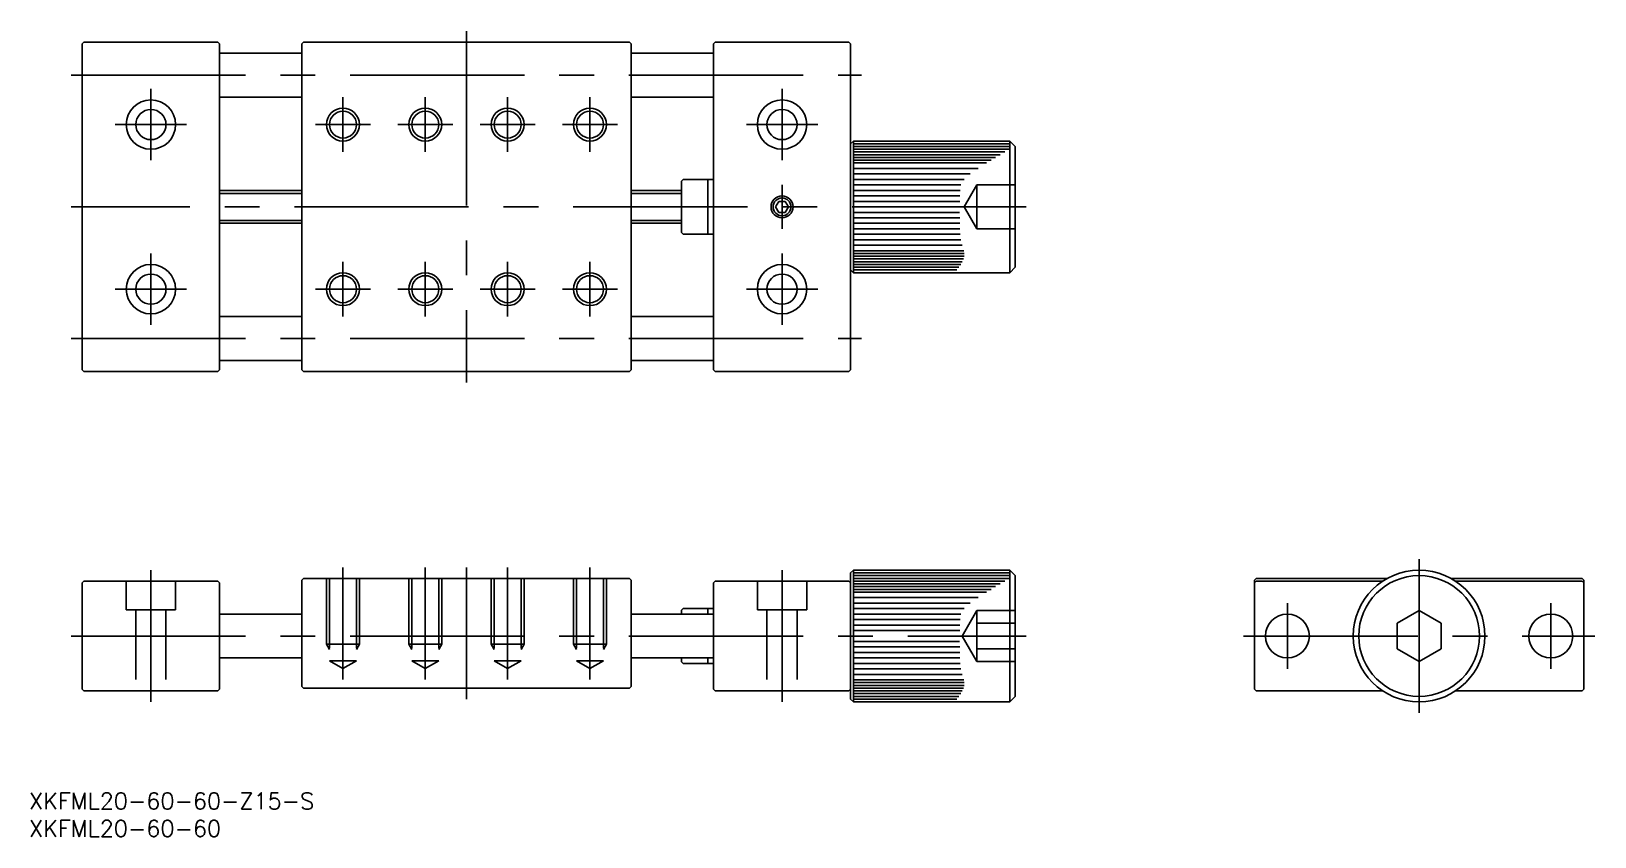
# Model space of a CAD drawing. Extents: x -253 to 32, y -37 to 110.
import ezdxf

# ---------------------------------------------------------------- set-up
doc = ezdxf.new("R2010")
doc.units = 0
doc.linetypes.add('CENTER', pattern=[50.8, 31.75, -6.35, 6.35, -6.35])
doc.linetypes.add('DASHED', pattern=[19.05, 12.7, -6.35])
doc.layers.get('0').update_dxf_attribs({"linetype": 'CONTINUOUS'})
doc.layers.add('CENTER', color=1, linetype='CONTINUOUS')
doc.styles.get("Standard").update_dxf_attribs({"font": 'txt.shx', "height": 3, "bigfont": 'bigfont.shx'})

msp = doc.modelspace()

# ---------------------------------------------------------------- linework, layer by layer
at = {"color": 7, "linetype": 'CONTINUOUS'}
for p, q in [((-243.28, 108.21), (-243.58, 107.91)), ((-243.58, 107.91), (-243.58, 48.51)), ((-243.28, 108.21), (-218.88, 108.21)), ((-218.88, 108.21), (-218.58, 107.91)), ((-218.58, 107.91), (-218.58, 48.51)), ((-218.58, 106.21), (-203.58, 106.21)), ((-203.58, 107.91), (-203.28, 108.21)), ((-203.58, 107.91), (-203.58, 48.51)), ((-143.88, 108.21), (-203.28, 108.21)), ((-143.88, 108.21), (-143.58, 107.91)), ((-143.58, 48.51), (-143.58, 107.91)), ((-143.58, 106.21), (-128.58, 106.21)), ((-128.28, 108.21), (-128.58, 107.91)), ((-128.58, 107.91), (-128.58, 48.51)), ((-128.28, 108.21), (-103.88, 108.21)), ((-103.88, 108.21), (-103.58, 107.91)), ((-103.58, 107.91), (-103.58, 48.51)), ((-218.58, 98.21), (-203.58, 98.21)), ((-143.58, 98.21), (-128.58, 98.21)), ((-103.08, 90.21), (-103.58, 89.71)), ((-103.58, 89.71), (-103.58, 66.71)), ((-103.08, 90.21), (-74.58, 90.21)), ((-103.08, 90.21), (-103.08, 66.21)), ((-103.08, 89.71), (-74.58, 89.71)), ((-74.58, 89.21), (-103.08, 89.21)), ((-103.08, 88.71), (-74.58, 88.71)), ((-74.58, 90.21), (-74.58, 66.21)), ((-73.58, 89.21), (-74.58, 90.21)), ((-73.58, 89.21), (-73.58, 67.21)), ((-75.46, 88.21), (-103.08, 88.21)), ((-103.08, 87.71), (-76.32, 87.71)), ((-77.16, 87.21), (-103.08, 87.21)), ((-103.08, 86.71), (-77.99, 86.71)), ((-78.82, 86.21), (-103.08, 86.21)), ((-134.38, 82.91), (-134.08, 83.21)), ((-134.38, 82.91), (-134.38, 73.51)), ((-134.08, 83.21), (-128.58, 83.21)), ((-129.58, 83.21), (-129.58, 73.21)), ((-103.08, 85.21), (-80.36, 85.21)), ((-81.78, 84.21), (-103.08, 84.21)), ((-103.08, 83.21), (-82.89, 83.21)), ((-203.58, 81.21), (-218.58, 81.21)), ((-143.58, 81.21), (-134.38, 81.21)), ((-83.52, 82.21), (-103.08, 82.21)), ((-103.08, 81.21), (-83.63, 81.21)), ((-83.68, 80.21), (-103.08, 80.21)), ((-116.66, 79.21), (-117.24, 78.21)), ((-117.24, 78.21), (-116.66, 77.21)), ((-115.5, 79.21), (-116.66, 79.21)), ((-116.66, 77.21), (-115.5, 77.21)), ((-114.93, 78.21), (-115.5, 79.21)), ((-115.5, 77.21), (-114.93, 78.21)), ((-103.08, 79.21), (-83.7, 79.21)), ((-83.72, 77.21), (-103.08, 77.21)), ((-218.58, 75.21), (-203.58, 75.21)), ((-134.38, 75.21), (-143.58, 75.21)), ((-103.08, 76.21), (-83.71, 76.21)), ((-83.7, 75.21), (-103.08, 75.21)), ((-103.08, 74.21), (-83.67, 74.21)), ((-134.38, 73.51), (-134.08, 73.21)), ((-134.08, 73.21), (-128.58, 73.21)), ((-83.63, 73.21), (-103.08, 73.21)), ((-83.5, 72.21), (-103.08, 72.21)), ((-103.08, 71.21), (-83.25, 71.21)), ((-82.96, 70.21), (-103.08, 70.21)), ((-103.08, 69.71), (-82.88, 69.71)), ((-82.89, 69.21), (-103.08, 69.21)), ((-103.08, 68.71), (-83.01, 68.71)), ((-103.08, 66.21), (-103.58, 66.71)), ((-83.23, 68.21), (-103.08, 68.21)), ((-103.08, 67.71), (-83.51, 67.71)), ((-83.84, 67.21), (-103.08, 67.21)), ((-103.08, 66.71), (-84.2, 66.71)), ((-74.58, 66.21), (-103.08, 66.21)), ((-74.58, 66.21), (-73.58, 67.21)), ((-218.58, 58.21), (-203.58, 58.21)), ((-143.58, 58.21), (-128.58, 58.21)), ((-243.28, 48.21), (-243.58, 48.51)), ((-218.88, 48.21), (-218.58, 48.51)), ((-218.58, 50.21), (-203.58, 50.21)), ((-203.28, 48.21), (-203.58, 48.51)), ((-143.88, 48.21), (-143.58, 48.51)), ((-143.58, 50.21), (-128.58, 50.21)), ((-128.28, 48.21), (-128.58, 48.51)), ((-103.88, 48.21), (-103.58, 48.51)), ((-243.28, 48.21), (-218.88, 48.21)), ((-203.28, 48.21), (-143.88, 48.21)), ((-128.28, 48.21), (-103.88, 48.21)), ((-103.08, 12), (-103.58, 11.5)), ((-103.58, 11.5), (-103.58, -11.5)), ((-103.08, 12), (-74.58, 12)), ((-103.08, 12), (-103.08, -12)), ((-103.08, 11.5), (-74.58, 11.5)), ((-74.58, 12), (-74.58, -12)), ((-73.58, 11), (-74.58, 12)), ((-243.58, 9.7), (-243.28, 10)), ((-243.58, 9.7), (-243.58, -9.7)), ((-243.28, 10), (-218.88, 10)), ((-218.88, 10), (-218.58, 9.7)), ((-218.58, 9.7), (-218.58, -9.7)), ((-203.58, 10.2), (-203.28, 10.5)), ((-203.58, 10.2), (-203.58, -9.2)), ((-143.88, 10.5), (-203.28, 10.5)), ((-143.88, 10.5), (-143.58, 10.2)), ((-143.58, 10.2), (-143.58, -9.2)), ((-128.58, 9.7), (-128.28, 10)), ((-128.58, -9.7), (-128.58, 9.7)), ((-128.28, 10), (-103.88, 10)), ((-103.58, 9.7), (-103.88, 10)), ((-103.58, 9.7), (-103.58, -9.7)), ((-74.58, 11), (-103.08, 11)), ((-103.08, 10.5), (-74.58, 10.5)), ((-75.46, 10), (-103.08, 10)), ((-103.08, 9.5), (-76.32, 9.5)), ((-77.16, 9), (-103.08, 9)), ((-73.58, 11), (-73.58, -11)), ((-29.7, 10.5), (-30, 10.2)), ((-30, 10.2), (-30, -9.7)), ((-29.7, 10), (-30, 9.7)), ((-29.7, 10.5), (-5.81, 10.5)), ((-29.7, 10), (-6.63, 10)), ((5.81, 10.5), (29.7, 10.5)), ((6.63, 10), (29.7, 10)), ((29.7, 10.5), (30, 10.2)), ((29.7, 10), (30, 9.7)), ((30, 10.2), (30, -9.7)), ((-103.08, 8.5), (-77.99, 8.5)), ((-78.82, 8), (-103.08, 8)), ((-103.08, 7), (-80.36, 7)), ((-81.78, 6), (-103.08, 6)), ((-218.58, 4), (-203.58, 4)), ((-143.58, 4), (-128.58, 4)), ((-134.08, 5), (-134.38, 4.7)), ((-134.38, 4.7), (-134.38, 4)), ((-134.08, 5), (-128.58, 5)), ((-129.58, 5), (-129.58, 4)), ((-103.08, 5), (-82.89, 5)), ((-83.52, 4), (-103.08, 4)), ((-103.08, 3), (-83.63, 3)), ((0, 4.62), (-4, 2.31)), ((4, 2.31), (0, 4.62)), ((-83.68, 2), (-103.08, 2)), ((-103.08, 1), (-83.7, 1)), ((-4, 2.31), (-4, -2.31)), ((4, -2.31), (4, 2.31)), ((-83.72, -1), (-103.08, -1)), ((-103.08, -2), (-83.71, -2)), ((-4, -2.31), (0, -4.62)), ((0, -4.62), (4, -2.31)), ((-218.58, -4), (-203.58, -4)), ((-143.58, -4), (-128.58, -4)), ((-134.38, -4), (-134.38, -4.7)), ((-134.38, -4.7), (-134.08, -5)), ((-134.08, -5), (-128.58, -5)), ((-129.58, -4), (-129.58, -5)), ((-83.7, -3), (-103.08, -3)), ((-103.08, -4), (-83.67, -4)), ((-83.63, -5), (-103.08, -5)), ((-83.5, -6), (-103.08, -6)), ((-103.08, -7), (-83.25, -7)), ((-82.96, -8), (-103.08, -8)), ((-103.08, -8.5), (-82.88, -8.5)), ((-243.28, -10), (-243.58, -9.7)), ((-218.88, -10), (-243.28, -10)), ((-218.88, -10), (-218.58, -9.7)), ((-203.28, -9.5), (-203.58, -9.2)), ((-203.28, -9.5), (-143.88, -9.5)), ((-143.88, -9.5), (-143.58, -9.2)), ((-128.28, -10), (-128.58, -9.7)), ((-103.88, -10), (-128.28, -10)), ((-103.88, -10), (-103.58, -9.7)), ((-82.89, -9), (-103.08, -9)), ((-103.08, -9.5), (-83.01, -9.5)), ((-83.23, -10), (-103.08, -10)), ((-103.08, -10.5), (-83.51, -10.5)), ((-83.84, -11), (-103.08, -11)), ((-74.58, -12), (-73.58, -11)), ((-29.7, -10), (-30, -9.7)), ((-29.7, -10), (-6.63, -10)), ((6.63, -10), (29.7, -10)), ((29.7, -10), (30, -9.7)), ((-103.08, -12), (-103.58, -11.5)), ((-103.08, -11.5), (-84.2, -11.5)), ((-74.58, -12), (-103.08, -12))]:
    msp.add_line(p, q, dxfattribs=at)
at = {"color": 3, "linetype": 'CONTINUOUS'}
for p, q in [((-218.58, 80.67), (-203.58, 80.67)), ((-143.58, 80.67), (-134.38, 80.67)), ((-203.58, 75.75), (-218.58, 75.75)), ((-134.38, 75.75), (-143.58, 75.75))]:
    msp.add_line(p, q, dxfattribs=at)
at = {"color": 3, "linetype": 'DASHED'}
for p, q in [((-80.58, 82.21), (-82.89, 78.21)), ((-73.58, 82.21), (-80.58, 82.21)), ((-80.58, 82.21), (-80.58, 74.21)), ((-80.58, 74.21), (-82.89, 78.21)), ((-80.58, 78.21), (-73.58, 78.21)), ((-80.58, 74.21), (-73.58, 74.21)), ((-235.58, 10), (-235.58, 4.8)), ((-226.58, 4.8), (-226.58, 10)), ((-199.08, 10.5), (-199.08, -1.5)), ((-198.54, 10.5), (-198.54, -4.5)), ((-193.62, 10.5), (-193.62, -4.5)), ((-193.08, 10.5), (-193.08, -1.5)), ((-184.08, 10.5), (-184.08, -1.5)), ((-183.54, 10.5), (-183.54, -4.5)), ((-178.62, 10.5), (-178.62, -4.5)), ((-178.08, 10.5), (-178.08, -1.5)), ((-169.08, 10.5), (-169.08, -1.5)), ((-168.54, 10.5), (-168.54, -4.5)), ((-163.62, 10.5), (-163.62, -4.5)), ((-163.08, 10.5), (-163.08, -1.5)), ((-154.08, 10.5), (-154.08, -1.5)), ((-153.54, 10.5), (-153.54, -4.5)), ((-148.62, 10.5), (-148.62, -4.5)), ((-148.08, 10.5), (-148.08, -1.5)), ((-120.58, 10), (-120.58, 4.8)), ((-111.58, 4.8), (-111.58, 10)), ((-235.58, 4.8), (-226.58, 4.8)), ((-233.83, 4.8), (-233.83, -10)), ((-228.33, 4.8), (-228.33, -10)), ((-120.58, 4.8), (-111.58, 4.8)), ((-118.83, 4.8), (-118.83, -10)), ((-113.33, 4.8), (-113.33, -10)), ((-80.58, 4.62), (-83.25, 0)), ((-80.58, 4.62), (-80.58, -4.62)), ((-73.58, 4.62), (-80.58, 4.62)), ((-80.58, -4.62), (-83.25, 0)), ((-73.58, 2.31), (-80.58, 2.31)), ((-193.08, -1.5), (-199.08, -1.5)), ((-199.08, -1.5), (-198.54, -2.44)), ((-193.08, -1.5), (-193.62, -2.44)), ((-178.08, -1.5), (-184.08, -1.5)), ((-184.08, -1.5), (-183.54, -2.44)), ((-178.08, -1.5), (-178.62, -2.44)), ((-163.08, -1.5), (-169.08, -1.5)), ((-169.08, -1.5), (-168.54, -2.44)), ((-163.08, -1.5), (-163.62, -2.44)), ((-148.08, -1.5), (-154.08, -1.5)), ((-154.08, -1.5), (-153.54, -2.44)), ((-148.08, -1.5), (-148.62, -2.44)), ((-73.58, -2.31), (-80.58, -2.31)), ((-193.62, -4.5), (-198.54, -4.5)), ((-198.54, -4.5), (-196.08, -5.92)), ((-193.62, -4.5), (-196.08, -5.92)), ((-178.62, -4.5), (-183.54, -4.5)), ((-183.54, -4.5), (-181.08, -5.92)), ((-178.62, -4.5), (-181.08, -5.92)), ((-163.62, -4.5), (-168.54, -4.5)), ((-168.54, -4.5), (-166.08, -5.92)), ((-163.62, -4.5), (-166.08, -5.92)), ((-148.62, -4.5), (-153.54, -4.5)), ((-153.54, -4.5), (-151.08, -5.92)), ((-148.62, -4.5), (-151.08, -5.92)), ((-73.58, -4.62), (-80.58, -4.62))]:
    msp.add_line(p, q, dxfattribs=at)
at = {"color": 7, "linetype": 'CONTINUOUS'}
for centre, radius in [((-231.08, 93.21), 4.5), ((-116.08, 93.21), 4.5), ((-231.08, 93.21), 2.75), ((-196.08, 93.21), 2.46), ((-181.08, 93.21), 2.46), ((-166.08, 93.21), 2.46), ((-151.08, 93.21), 2.46), ((-116.08, 93.21), 2.75), ((-116.08, 78.21), 1.62), ((-231.08, 63.21), 4.5), ((-231.08, 63.21), 2.75), ((-196.08, 63.21), 2.46), ((-181.08, 63.21), 2.46), ((-166.08, 63.21), 2.46), ((-151.08, 63.21), 2.46), ((-116.08, 63.21), 4.5), ((-116.08, 63.21), 2.75), ((0, 0), 12), ((0, 0), 11), ((-24, 0), 4), ((24, 0), 4)]:
    msp.add_circle(centre, radius, dxfattribs=at)
at = {"color": 3, "linetype": 'CONTINUOUS'}
for centre, radius in [((-196.08, 93.21), 3), ((-181.08, 93.21), 3), ((-166.08, 93.21), 3), ((-151.08, 93.21), 3), ((-116.08, 78.21), 2), ((-196.08, 63.21), 3), ((-181.08, 63.21), 3), ((-166.08, 63.21), 3), ((-151.08, 63.21), 3)]:
    msp.add_circle(centre, radius, dxfattribs=at)
at = {"layer": 'CENTER', "color": 1, "linetype": 'CENTER'}
for p, q in [((-173.58, 110.21), (-173.58, 46.21)), ((-245.58, 102.21), (-101.58, 102.21)), ((-231.08, 99.71), (-231.08, 86.71)), ((-116.08, 99.71), (-116.08, 86.71)), ((-196.08, 98.21), (-196.08, 88.21)), ((-181.08, 98.21), (-181.08, 88.21)), ((-166.08, 98.21), (-166.08, 88.21)), ((-151.08, 98.21), (-151.08, 88.21)), ((-237.58, 93.21), (-224.58, 93.21)), ((-201.08, 93.21), (-191.08, 93.21)), ((-186.08, 93.21), (-176.08, 93.21)), ((-171.08, 93.21), (-161.08, 93.21)), ((-156.08, 93.21), (-146.08, 93.21)), ((-122.58, 93.21), (-109.58, 93.21)), ((-116.08, 82.21), (-116.08, 74.21)), ((-71.58, 78.21), (-245.58, 78.21)), ((-231.08, 69.71), (-231.08, 56.71)), ((-116.08, 69.71), (-116.08, 56.71)), ((-196.08, 68.21), (-196.08, 58.21)), ((-181.08, 68.21), (-181.08, 58.21)), ((-166.08, 68.21), (-166.08, 58.21)), ((-151.08, 68.21), (-151.08, 58.21)), ((-237.58, 63.21), (-224.58, 63.21)), ((-201.08, 63.21), (-191.08, 63.21)), ((-186.08, 63.21), (-176.08, 63.21)), ((-171.08, 63.21), (-161.08, 63.21)), ((-156.08, 63.21), (-146.08, 63.21)), ((-122.58, 63.21), (-109.58, 63.21)), ((-245.58, 54.21), (-101.58, 54.21)), ((-231.08, 12), (-231.08, -12)), ((-196.08, 12.5), (-196.08, -7.92)), ((-181.08, 12.5), (-181.08, -7.92)), ((-173.58, 12.5), (-173.58, -11.5)), ((-173.58, 12.5), (-173.58, -1.5)), ((-166.08, 12.5), (-166.08, -7.92)), ((-151.08, 12.5), (-151.08, -7.92)), ((-116.08, 12), (-116.08, -12)), ((0, 14), (0, -14)), ((-24, 6), (-24, -6)), ((24, 6), (24, -6)), ((-245.58, 0), (-71.58, 0)), ((-32, 0), (32, 0))]:
    msp.add_line(p, q, dxfattribs=at)

# ---------------------------------------------------------------- texts
at = {"color": 7, "linetype": 'CONTINUOUS'}
for s, p in [('XKFML20-60-60-Z15-S', (-253.26, -31.58)), ('XKFML20-60-60', (-253.26, -36.58))]:
    msp.add_text(s, height=3, dxfattribs=at).set_placement(p)

doc.saveas('drawing.dxf')
